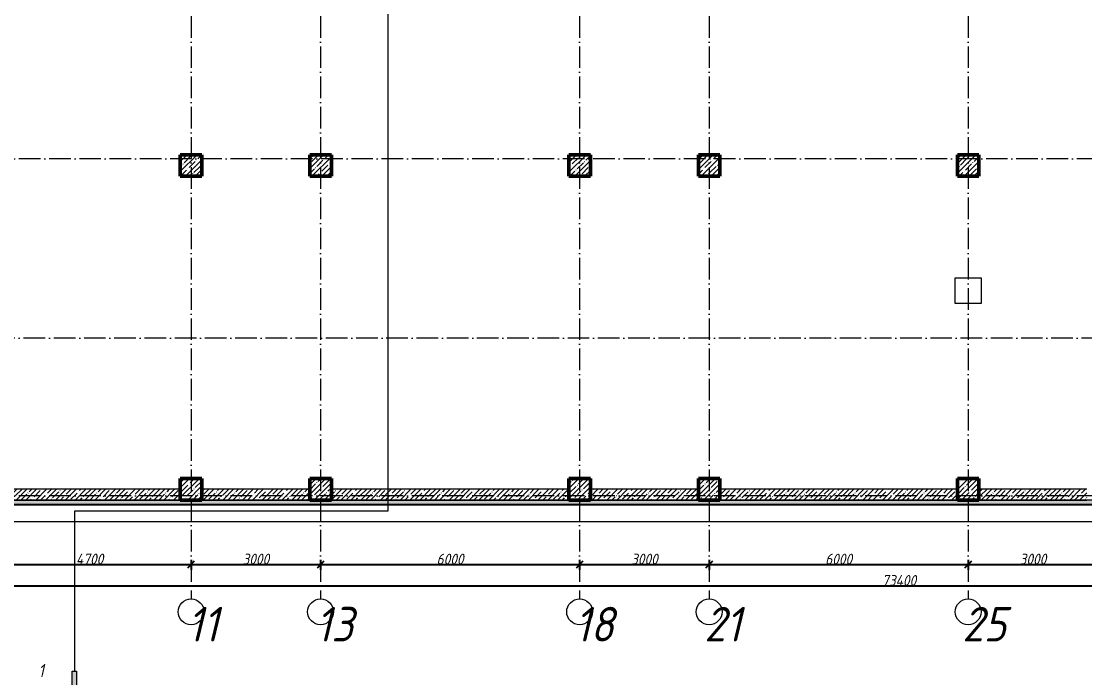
# Model space of a CAD drawing. Header units: millimetres. Extents: x -12989 to 629078, y -109036 to 555275.
# Drawn here: x 527655 to 552289, y 479193 to 494399 of the extents above; entities that cross this region are included whole.
import ezdxf

# ---------------------------------------------------------------- set-up
doc = ezdxf.new("R2010")
doc.units = ezdxf.units.MM
doc.linetypes.add('50_200_ШТРИХ_1Т_ш5_п1_п1_', pattern=[700, 500, -100, 0, -100])
for name, color, linetype, lineweight in [('A-____-____-DIMS', 7, 'Continuous', 9), ('A-FLOR-____-OTLN', 7, 'Continuous', 9), ('A-WALL-____-MCUT', 7, 'Continuous', 13), ('A-WALL-____-MCUT-1', 7, 'Continuous', 9), ('A-WALL-____-MCUT-3', 7, 'Continuous', 9), ('A-WALL-____-PATT-1', 7, 'Continuous', 9), ('G-____-____-SYMB', 7, 'Continuous', 9), ('S-COLS-____-MCUT', 7, 'Continuous', 50), ('S-COLS-____-OTLN', 7, 'Continuous', 9), ('S-GRID-____-IDEN', 7, 'Continuous', 9), ('S-GRID-____-OTLN-1', 7, '50_200_ШТРИХ_1Т_ш5_п1_п1_', 9)]:
    doc.layers.add(name, color=color, linetype=linetype, lineweight=lineweight)
doc.layers.add('G-____-____-SYMB-1', color=9, linetype='Continuous', lineweight=9, true_color=0x808080)
doc.styles.add('ISOCPEUR_I', font='isocpeui.ttf', dxfattribs={"width": 0.9, "height": 2.5})
doc.styles.add('ISOCPEUR_I_4', font='isocpeui.ttf', dxfattribs={"width": 0.85, "height": 2})
doc.styles.add('ISOCPEUR_I_9', font='isocpeui.ttf', dxfattribs={"width": 0.9, "height": 250})
doc.dimstyles.new('ISO-2_5_0_9К_БОЛЬШОЙ_ОСИ', dxfattribs={"dimscale": 304.8, "dimtxt": 248.995294, "dimasz": 0.492126, "dimexe": 0.393701, "dimexo": 0, "dimgap": 0, "dimtad": 1, "dimdec": 0, "dimzin": 0, "dimdsep": 46, "dimtxsty": 'ISOCPEUR_I_9', "dimblk1": 'OBLIQUE', "dimblk2": 'OBLIQUE', "dimsah": 1, "dimcen": 0.09, "dimdle": 0.393701, "dimazin": 0, "dimtfac": 1, "dimtdec": 4, "dimtix": 1, "dimtmove": 0, "dimatfit": 3, "dimfxl": 1, "dimtvp": 1, "dimtolj": 1, "dimtzin": 0, "dimarcsym": 2})
pattern_1 = [(45, (513638.8, 428127.92), (-114.04925, 114.04925), []), (45, (513752.85, 428127.92), (-114.04925, 114.04925), [201.612, -40.322, 3.353, -36.97])]

# ---------------------------------------------------------------- blocks, each defined once
blk = doc.blocks.new('BSC_Колонна _Прямоугольная - 500х500-25642906-АР1_Кладочный план подвала в осях 1-64_Ю-ЯЯ')
at = {"layer": 'S-COLS-____-OTLN'}
h = blk.add_hatch(dxfattribs=at)
h.set_pattern_fill('FP_10', color=256, style=0, pattern_type=2)
h.set_pattern_definition([(45, (-26950, -55431.04), (-114.04925, 114.04925), []), (45, (-26835.95, -55431.04), (-114.04925, 114.04925), [201.613, -40.323, 3.353, -36.97])])
h.paths.add_polyline_path([(-250, -250), (250, -250), (250, 250), (-250, 250)], flags=0)
at = {"layer": 'S-COLS-____-MCUT'}
for p, q in [((250, 250), (-250, 250)), ((-250, 250), (-250, -250)), ((250, -250), (250, 250)), ((-250, -250), (250, -250))]:
    blk.add_line(p, q, dxfattribs=at)
blk = doc.blocks.new('BSC_Колонна _Прямоугольная - 500х500-V5-АР1_Кладочный план подвала в осях 1-64_Ю-ЯЯ')
at = {"layer": 'S-COLS-____-OTLN'}
h = blk.add_hatch(dxfattribs=at)
h.set_pattern_fill('FP_11', color=256, style=0, pattern_type=2)
h.set_pattern_definition([(45, (-26950, -62931.04), (-114.04925, 114.04925), []), (45, (-26835.95, -62931.04), (-114.04925, 114.04925), [201.613, -40.323, 3.353, -36.97])])
h.paths.add_polyline_path([(-250, -250), (250, -250), (250, 250), (-250, 250)], flags=0)
at = {"layer": 'S-COLS-____-MCUT'}
for p, q in [((250, 250), (-250, 250)), ((-250, 250), (-250, -250)), ((250, -250), (250, 250)), ((-250, -250), (250, -250))]:
    blk.add_line(p, q, dxfattribs=at)
blk = doc.blocks.new('BSC_Колонна _Прямоугольная - 500х500-V6-АР1_Кладочный план подвала в осях 1-64_Ю-ЯЯ')
at = {"layer": 'S-COLS-____-OTLN'}
h = blk.add_hatch(dxfattribs=at)
h.set_pattern_fill('FP_12', color=256, style=0, pattern_type=2)
h.set_pattern_definition([(45, (-35950, -55431.04), (-114.04925, 114.04925), []), (45, (-35835.95, -55431.04), (-114.04925, 114.04925), [201.613, -40.323, 3.353, -36.97])])
h.paths.add_polyline_path([(-250, -250), (250, -250), (250, 250), (-250, 250)], flags=0)
at = {"layer": 'S-COLS-____-MCUT'}
for p, q in [((250, 250), (-250, 250)), ((-250, 250), (-250, -250)), ((250, -250), (250, 250)), ((-250, -250), (250, -250))]:
    blk.add_line(p, q, dxfattribs=at)
blk = doc.blocks.new('BSC_Колонна _Прямоугольная - 500х500-V7-АР1_Кладочный план подвала в осях 1-64_Ю-ЯЯ')
at = {"layer": 'S-COLS-____-OTLN'}
h = blk.add_hatch(dxfattribs=at)
h.set_pattern_fill('FP_13', color=256, style=0, pattern_type=2)
h.set_pattern_definition([(45, (-35950, -62931.04), (-114.04925, 114.04925), []), (45, (-35835.95, -62931.04), (-114.04925, 114.04925), [201.613, -40.323, 3.353, -36.97])])
h.paths.add_polyline_path([(-250, -250), (250, -250), (250, 250), (-250, 250)], flags=0)
at = {"layer": 'S-COLS-____-MCUT'}
for p, q in [((250, 250), (-250, 250)), ((-250, 250), (-250, -250)), ((250, -250), (250, 250)), ((-250, -250), (250, -250))]:
    blk.add_line(p, q, dxfattribs=at)
blk = doc.blocks.new('BSC_Колонна _Прямоугольная - 500х500-V22-АР1_Кладочный план подвала в осях 1-64_Ю-ЯЯ')
at = {"layer": 'S-COLS-____-OTLN'}
h = blk.add_hatch(dxfattribs=at)
h.set_pattern_fill('FP_28', color=256, style=0, pattern_type=2)
h.set_pattern_definition([(45, (-17950, -55431.04), (-114.04925, 114.04925), []), (45, (-17835.95, -55431.04), (-114.04925, 114.04925), [201.613, -40.323, 3.353, -36.97])])
h.paths.add_polyline_path([(-250, -250), (250, -250), (250, 250), (-250, 250)], flags=0)
at = {"layer": 'S-COLS-____-MCUT'}
for p, q in [((250, 250), (-250, 250)), ((-250, 250), (-250, -250)), ((250, -250), (250, 250)), ((-250, -250), (250, -250))]:
    blk.add_line(p, q, dxfattribs=at)
blk = doc.blocks.new('BSC_Колонна _Прямоугольная - 500х500-V23-АР1_Кладочный план подвала в осях 1-64_Ю-ЯЯ')
at = {"layer": 'S-COLS-____-OTLN'}
h = blk.add_hatch(dxfattribs=at)
h.set_pattern_fill('FP_29', color=256, style=0, pattern_type=2)
h.set_pattern_definition([(45, (-17950, -62931.04), (-114.04925, 114.04925), []), (45, (-17835.95, -62931.04), (-114.04925, 114.04925), [201.613, -40.323, 3.353, -36.97])])
h.paths.add_polyline_path([(-250, -250), (250, -250), (250, 250), (-250, 250)], flags=0)
at = {"layer": 'S-COLS-____-MCUT'}
for p, q in [((250, 250), (-250, 250)), ((-250, 250), (-250, -250)), ((250, -250), (250, 250)), ((-250, -250), (250, -250))]:
    blk.add_line(p, q, dxfattribs=at)
blk = doc.blocks.new('BSC_Колонна _Прямоугольная - 500х500-V40-АР1_Кладочный план подвала в осях 1-64_Ю-ЯЯ')
at = {"layer": 'S-COLS-____-OTLN'}
h = blk.add_hatch(dxfattribs=at)
h.set_pattern_fill('FP_47', color=256, style=0, pattern_type=2)
h.set_pattern_definition([(45, (-29950, -55431.04), (-114.04925, 114.04925), []), (45, (-29835.95, -55431.04), (-114.04925, 114.04925), [201.613, -40.323, 3.353, -36.97])])
h.paths.add_polyline_path([(-250, -250), (250, -250), (250, 250), (-250, 250)], flags=0)
at = {"layer": 'S-COLS-____-MCUT'}
for p, q in [((250, 250), (-250, 250)), ((-250, 250), (-250, -250)), ((250, -250), (250, 250)), ((-250, -250), (250, -250))]:
    blk.add_line(p, q, dxfattribs=at)
blk = doc.blocks.new('BSC_Колонна _Прямоугольная - 500х500-V41-АР1_Кладочный план подвала в осях 1-64_Ю-ЯЯ')
at = {"layer": 'S-COLS-____-OTLN'}
h = blk.add_hatch(dxfattribs=at)
h.set_pattern_fill('FP_48', color=256, style=0, pattern_type=2)
h.set_pattern_definition([(45, (-29950, -62931.04), (-114.04925, 114.04925), []), (45, (-29835.95, -62931.04), (-114.04925, 114.04925), [201.613, -40.323, 3.353, -36.97])])
h.paths.add_polyline_path([(-250, -250), (250, -250), (250, 250), (-250, 250)], flags=0)
at = {"layer": 'S-COLS-____-MCUT'}
for p, q in [((250, 250), (-250, 250)), ((-250, 250), (-250, -250)), ((250, -250), (250, 250)), ((-250, -250), (250, -250))]:
    blk.add_line(p, q, dxfattribs=at)
blk = doc.blocks.new('BSC_Колонна _Прямоугольная - 500х500-V42-АР1_Кладочный план подвала в осях 1-64_Ю-ЯЯ')
at = {"layer": 'S-COLS-____-OTLN'}
h = blk.add_hatch(dxfattribs=at)
h.set_pattern_fill('FP_49', color=256, style=0, pattern_type=2)
h.set_pattern_definition([(45, (-20950, -55431.04), (-114.04925, 114.04925), []), (45, (-20835.95, -55431.04), (-114.04925, 114.04925), [201.613, -40.323, 3.353, -36.97])])
h.paths.add_polyline_path([(-250, -250), (250, -250), (250, 250), (-250, 250)], flags=0)
at = {"layer": 'S-COLS-____-MCUT'}
for p, q in [((250, 250), (-250, 250)), ((-250, 250), (-250, -250)), ((250, -250), (250, 250)), ((-250, -250), (250, -250))]:
    blk.add_line(p, q, dxfattribs=at)
blk = doc.blocks.new('BSC_Колонна _Прямоугольная - 500х500-V43-АР1_Кладочный план подвала в осях 1-64_Ю-ЯЯ')
at = {"layer": 'S-COLS-____-OTLN'}
h = blk.add_hatch(dxfattribs=at)
h.set_pattern_fill('FP_50', color=256, style=0, pattern_type=2)
h.set_pattern_definition([(45, (-20950, -62931.04), (-114.04925, 114.04925), []), (45, (-20835.95, -62931.04), (-114.04925, 114.04925), [201.613, -40.323, 3.353, -36.97])])
h.paths.add_polyline_path([(-250, -250), (250, -250), (250, 250), (-250, 250)], flags=0)
at = {"layer": 'S-COLS-____-MCUT'}
for p, q in [((250, 250), (-250, 250)), ((-250, 250), (-250, -250)), ((250, -250), (250, 250)), ((-250, -250), (250, -250))]:
    blk.add_line(p, q, dxfattribs=at)
blk = doc.blocks.new('Ось сетки - Круг_Ø6_00__ISO-2_5_0_9K_-25732049-АР1_Кладочный план подвала в осях 1-64_Ю-ЯЯ')
at = {"layer": 'S-GRID-____-IDEN'}
blk.add_circle((0, 0), 3, dxfattribs=at)
blk = doc.blocks.new('_Oblique')
at = {"color": 0, "linetype": 'ByBlock', "lineweight": -2}
blk.add_line((-0.5, -0.5), (0.5, 0.5), dxfattribs=at)
blk = doc.blocks.new('*D6520')
at = {"layer": 'A-____-____-DIMS', "color": 0, "lineweight": -2, "transparency": 16777216}
for p, q in [((526889, 481922), (526889, 481696)), ((531589, 481922), (531589, 481696)), ((526769, 481816), (531709, 481816))]:
    blk.add_line(p, q, dxfattribs=at)
at = {"layer": 'Defpoints', "color": 0, "transparency": 16777216}
for p in [(526889, 481922), (531589, 481922), (531589, 481816)]:
    blk.add_point(p, dxfattribs=at)
at = {"layer": 'A-____-____-DIMS', "color": 0, "lineweight": -2, "transparency": 16777216, "xscale": 150, "yscale": 150, "zscale": 150, "rotation": 180}
blk.add_blockref('_Oblique', (526889, 481816), dxfattribs=at)
at = {"layer": 'A-____-____-DIMS', "color": 0, "lineweight": -2, "transparency": 16777216, "xscale": 150, "yscale": 150, "zscale": 150}
blk.add_blockref('_Oblique', (531589, 481816), dxfattribs=at)
at = {"layer": 'A-____-____-DIMS', "color": 0, "transparency": 16777216, "insert": (529239, 481943), "char_height": 250, "width": 781.46, "attachment_point": 5, "style": 'ISOCPEUR_I_9'}
blk.add_mtext('\\A1;4700', dxfattribs=at)
blk = doc.blocks.new('*D6521')
at = {"layer": 'A-____-____-DIMS', "color": 0, "lineweight": -2, "transparency": 16777216}
for p, q in [((531589, 481922), (531589, 481696)), ((534589, 481922), (534589, 481696)), ((531469, 481816), (534709, 481816))]:
    blk.add_line(p, q, dxfattribs=at)
at = {"layer": 'Defpoints', "color": 0, "transparency": 16777216}
for p in [(531589, 481922), (534589, 481922), (534589, 481816)]:
    blk.add_point(p, dxfattribs=at)
at = {"layer": 'A-____-____-DIMS', "color": 0, "lineweight": -2, "transparency": 16777216, "xscale": 150, "yscale": 150, "zscale": 150, "rotation": 180}
blk.add_blockref('_Oblique', (531589, 481816), dxfattribs=at)
at = {"layer": 'A-____-____-DIMS', "color": 0, "lineweight": -2, "transparency": 16777216, "xscale": 150, "yscale": 150, "zscale": 150}
blk.add_blockref('_Oblique', (534589, 481816), dxfattribs=at)
at = {"layer": 'A-____-____-DIMS', "color": 0, "transparency": 16777216, "insert": (533089, 481941), "char_height": 250, "width": 758.48, "attachment_point": 5, "style": 'ISOCPEUR_I_9'}
blk.add_mtext('\\A1;3000', dxfattribs=at)
blk = doc.blocks.new('*D6522')
at = {"layer": 'A-____-____-DIMS', "color": 0, "lineweight": -2, "transparency": 16777216}
for p, q in [((534589, 481922), (534589, 481696)), ((540589, 481922), (540589, 481696)), ((534469, 481816), (540709, 481816))]:
    blk.add_line(p, q, dxfattribs=at)
at = {"layer": 'Defpoints', "color": 0, "transparency": 16777216}
for p in [(534589, 481922), (540589, 481922), (540589, 481816)]:
    blk.add_point(p, dxfattribs=at)
at = {"layer": 'A-____-____-DIMS', "color": 0, "lineweight": -2, "transparency": 16777216, "xscale": 150, "yscale": 150, "zscale": 150, "rotation": 180}
blk.add_blockref('_Oblique', (534589, 481816), dxfattribs=at)
at = {"layer": 'A-____-____-DIMS', "color": 0, "lineweight": -2, "transparency": 16777216, "xscale": 150, "yscale": 150, "zscale": 150}
blk.add_blockref('_Oblique', (540589, 481816), dxfattribs=at)
at = {"layer": 'A-____-____-DIMS', "color": 0, "transparency": 16777216, "insert": (537589, 481941), "char_height": 250, "width": 758.48, "attachment_point": 5, "style": 'ISOCPEUR_I_9'}
blk.add_mtext('\\A1;6000', dxfattribs=at)
blk = doc.blocks.new('*D6523')
at = {"layer": 'A-____-____-DIMS', "color": 0, "lineweight": -2, "transparency": 16777216}
for p, q in [((540589, 481922), (540589, 481696)), ((543589, 481922), (543589, 481696)), ((540469, 481816), (543709, 481816))]:
    blk.add_line(p, q, dxfattribs=at)
at = {"layer": 'Defpoints', "color": 0, "transparency": 16777216}
for p in [(540589, 481922), (543589, 481922), (543589, 481816)]:
    blk.add_point(p, dxfattribs=at)
at = {"layer": 'A-____-____-DIMS', "color": 0, "lineweight": -2, "transparency": 16777216, "xscale": 150, "yscale": 150, "zscale": 150, "rotation": 180}
blk.add_blockref('_Oblique', (540589, 481816), dxfattribs=at)
at = {"layer": 'A-____-____-DIMS', "color": 0, "lineweight": -2, "transparency": 16777216, "xscale": 150, "yscale": 150, "zscale": 150}
blk.add_blockref('_Oblique', (543589, 481816), dxfattribs=at)
at = {"layer": 'A-____-____-DIMS', "color": 0, "transparency": 16777216, "insert": (542089, 481941), "char_height": 250, "width": 758.48, "attachment_point": 5, "style": 'ISOCPEUR_I_9'}
blk.add_mtext('\\A1;3000', dxfattribs=at)
blk = doc.blocks.new('*D6524')
at = {"layer": 'A-____-____-DIMS', "color": 0, "lineweight": -2, "transparency": 16777216}
for p, q in [((543589, 481922), (543589, 481696)), ((549589, 481922), (549589, 481696)), ((543469, 481816), (549709, 481816))]:
    blk.add_line(p, q, dxfattribs=at)
at = {"layer": 'Defpoints', "color": 0, "transparency": 16777216}
for p in [(543589, 481922), (549589, 481922), (549589, 481816)]:
    blk.add_point(p, dxfattribs=at)
at = {"layer": 'A-____-____-DIMS', "color": 0, "lineweight": -2, "transparency": 16777216, "xscale": 150, "yscale": 150, "zscale": 150, "rotation": 180}
blk.add_blockref('_Oblique', (543589, 481816), dxfattribs=at)
at = {"layer": 'A-____-____-DIMS', "color": 0, "lineweight": -2, "transparency": 16777216, "xscale": 150, "yscale": 150, "zscale": 150}
blk.add_blockref('_Oblique', (549589, 481816), dxfattribs=at)
at = {"layer": 'A-____-____-DIMS', "color": 0, "transparency": 16777216, "insert": (546589, 481941), "char_height": 250, "width": 758.48, "attachment_point": 5, "style": 'ISOCPEUR_I_9'}
blk.add_mtext('\\A1;6000', dxfattribs=at)
blk = doc.blocks.new('*D6525')
at = {"layer": 'A-____-____-DIMS', "color": 0, "lineweight": -2, "transparency": 16777216}
for p, q in [((549589, 481922), (549589, 481696)), ((552589, 481922), (552589, 481696)), ((549469, 481816), (552709, 481816))]:
    blk.add_line(p, q, dxfattribs=at)
at = {"layer": 'Defpoints', "color": 0, "transparency": 16777216}
for p in [(549589, 481922), (552589, 481922), (552589, 481816)]:
    blk.add_point(p, dxfattribs=at)
at = {"layer": 'A-____-____-DIMS', "color": 0, "lineweight": -2, "transparency": 16777216, "xscale": 150, "yscale": 150, "zscale": 150, "rotation": 180}
blk.add_blockref('_Oblique', (549589, 481816), dxfattribs=at)
at = {"layer": 'A-____-____-DIMS', "color": 0, "lineweight": -2, "transparency": 16777216, "xscale": 150, "yscale": 150, "zscale": 150}
blk.add_blockref('_Oblique', (552589, 481816), dxfattribs=at)
at = {"layer": 'A-____-____-DIMS', "color": 0, "transparency": 16777216, "insert": (551089, 481941), "char_height": 250, "width": 758.48, "attachment_point": 5, "style": 'ISOCPEUR_I_9'}
blk.add_mtext('\\A1;3000', dxfattribs=at)
blk = doc.blocks.new('*D6604')
at = {"layer": 'A-____-____-DIMS', "color": 0, "lineweight": -2, "transparency": 16777216}
for p, q in [((511289, 481426), (511289, 481200)), ((584689, 481426), (584689, 481200)), ((511169, 481320), (584809, 481320))]:
    blk.add_line(p, q, dxfattribs=at)
at = {"layer": 'Defpoints', "color": 0, "transparency": 16777216}
for p in [(511289, 481426), (584689, 481426), (584689, 481320)]:
    blk.add_point(p, dxfattribs=at)
at = {"layer": 'A-____-____-DIMS', "color": 0, "lineweight": -2, "transparency": 16777216, "xscale": 150, "yscale": 150, "zscale": 150, "rotation": 180}
blk.add_blockref('_Oblique', (511289, 481320), dxfattribs=at)
at = {"layer": 'A-____-____-DIMS', "color": 0, "lineweight": -2, "transparency": 16777216, "xscale": 150, "yscale": 150, "zscale": 150}
blk.add_blockref('_Oblique', (584689, 481320), dxfattribs=at)
at = {"layer": 'A-____-____-DIMS', "color": 0, "transparency": 16777216, "insert": (547989, 481446), "char_height": 250, "width": 971.08, "attachment_point": 5, "style": 'ISOCPEUR_I_9'}
blk.add_mtext('\\A1;73400', dxfattribs=at)
blk = doc.blocks.new('Разрез - Концевая часть разреза-18266132-АР1_Кладочный план подвала в осях 1-64_Ю-ЯЯ')
at = {"layer": 'G-____-____-SYMB'}
for points in [[(0, 0.5), (0, -0.5), (-9, -0.5), (-9, 0.5)], [(-6.29, -5.5), (-7.61, -5.5), (-6.95, -0.5)]]:
    blk.add_hatch(color=256, dxfattribs=at).paths.add_polyline_path(points, flags=0)
for p, q in [((0, 0.5), (-9, 0.5)), ((-9, 0.5), (-9, -0.5)), ((0, -0.5), (0, 0.5)), ((-9, -0.5), (0, -0.5)), ((-6.95, -0.5), (-7.61, -5.5)), ((-6.95, -0.5), (-6.95, -10.5)), ((-6.29, -5.5), (-6.95, -0.5)), ((-7.61, -5.5), (-6.29, -5.5))]:
    blk.add_line(p, q, dxfattribs=at)

msp = doc.modelspace()

# ---------------------------------------------------------------- hatches: boundary and pattern name
at = {"layer": 'A-WALL-____-PATT-1'}
h = msp.add_hatch(dxfattribs=at)
h.set_pattern_fill('FP_1', color=256, style=0, pattern_type=2)
h.set_pattern_definition(pattern_1)
h.paths.add_polyline_path([(531338.8036, 483308.9591), (531338.8036, 483558.9591), (527188.8036, 483558.9591), (527188.8036, 483308.9591), (527764.4514, 483308.9591)], flags=0)
h = msp.add_hatch(dxfattribs=at)
h.set_pattern_fill('FP_1', color=256, style=0, pattern_type=2)
h.set_pattern_definition(pattern_1)
h.paths.add_polyline_path([(531838.8036, 483308.9591), (534338.8036, 483308.9591), (534338.8036, 483558.9591), (531838.8036, 483558.9591)], flags=0)
h = msp.add_hatch(dxfattribs=at)
h.set_pattern_fill('FP_1', color=256, style=0, pattern_type=2)
h.set_pattern_definition(pattern_1)
h.paths.add_polyline_path([(540338.8036, 483308.9591), (540338.8036, 483558.9591), (534838.8036, 483558.9591), (534838.8036, 483308.9591)], flags=0)
h = msp.add_hatch(dxfattribs=at)
h.set_pattern_fill('FP_1', color=256, style=0, pattern_type=2)
h.set_pattern_definition(pattern_1)
h.paths.add_polyline_path([(543338.8036, 483308.9591), (543338.8036, 483558.9591), (540838.8036, 483558.9591), (540838.8036, 483308.9591)], flags=0)
h = msp.add_hatch(dxfattribs=at)
h.set_pattern_fill('FP_1', color=256, style=0, pattern_type=2)
h.set_pattern_definition(pattern_1)
h.paths.add_polyline_path([(548974.0536, 483308.9591), (549338.8036, 483308.9591), (549338.8036, 483558.9591), (543838.8036, 483558.9591), (543838.8036, 483308.9591)], flags=0)
h = msp.add_hatch(dxfattribs=at)
h.set_pattern_fill('FP_1', color=256, style=0, pattern_type=2)
h.set_pattern_definition(pattern_1)
h.paths.add_polyline_path([(552338.8036, 483308.9591), (552338.8036, 483558.9591), (549838.8036, 483558.9591), (549838.8036, 483308.9591)], flags=0)
h = msp.add_hatch(dxfattribs=at)
h.set_pattern_fill('FP_54', color=256, style=0, pattern_type=2)
h.set_pattern_definition([(0, (513638.804, 428127.92), (120.967, 69.841), [80.645, -161.29]), (120, (513638.804, 428127.92), (-120.96808, 69.84086), [80.645, -161.29]), (60, (513638.804, 428127.92), (-8e-05, 139.68186), [0, -161.29, 80.645, 0])])
h.paths.add_polyline_path([(576718.8036, 483206.9591), (576718.8036, 483306.9591), (511186.8036, 483306.9591), (511186.8036, 483206.9591), (563113.7883, 483206.9591)], flags=0)

# ---------------------------------------------------------------- linework, layer by layer
at = {"layer": 'A-FLOR-____-OTLN'}
for p, q in [((549288.8036, 487858.9591), (549288.8036, 488458.9591)), ((549288.8036, 488458.9591), (549888.8036, 488458.9591)), ((549888.8036, 488458.9591), (549888.8036, 487858.9591)), ((549888.8036, 487858.9591), (549288.8036, 487858.9591)), ((510688.8036, 482808.9591), (558838.8036, 482808.9591))]:
    msp.add_line(p, q, dxfattribs=at)
at = {"layer": 'A-WALL-____-MCUT'}
for p, q in [((511078.8036, 483198.9591), (588028.8036, 483198.9591)), ((588036.8036, 483206.9591), (511086.8036, 483206.9591))]:
    msp.add_line(p, q, dxfattribs=at)
at = {"layer": 'A-WALL-____-MCUT-1'}
for p, q in [((531338.8036, 483558.9591), (527188.8036, 483558.9591)), ((534338.8036, 483558.9591), (531838.8036, 483558.9591)), ((540338.8036, 483558.9591), (534838.8036, 483558.9591)), ((543338.8036, 483558.9591), (540838.8036, 483558.9591)), ((549338.8036, 483558.9591), (543838.8036, 483558.9591)), ((552338.8036, 483558.9591), (549838.8036, 483558.9591)), ((527188.8036, 483308.9591), (531338.8036, 483308.9591)), ((531838.8036, 483308.9591), (534338.8036, 483308.9591)), ((534838.8036, 483308.9591), (540338.8036, 483308.9591)), ((540838.8036, 483308.9591), (543338.8036, 483308.9591)), ((543838.8036, 483308.9591), (549338.8036, 483308.9591)), ((549838.8036, 483308.9591), (552338.8036, 483308.9591))]:
    msp.add_line(p, q, dxfattribs=at)
at = {"layer": 'A-WALL-____-MCUT-3'}
msp.add_line((588138.8036, 483306.9591), (511186.8036, 483306.9591), dxfattribs=at)
at = {"layer": 'G-____-____-SYMB-1'}
for p, q in [((536148.8036, 514793.7637), (536148.8036, 483049.4424)), ((528885.0746, 483049.4424), (528885.0746, 479341.8159)), ((536148.8036, 483049.4424), (528885.0746, 483049.4424))]:
    msp.add_line(p, q, dxfattribs=at)
at = {"layer": 'S-GRID-____-OTLN-1'}
for p, q in [((531588.8036, 519020.7686), (531588.8036, 481019.505)), ((534588.8036, 519020.7686), (534588.8036, 481019.505)), ((540588.8036, 519020.7686), (540588.8036, 481019.505)), ((543588.8036, 519020.7686), (543588.8036, 481019.505)), ((549588.8036, 519020.7686), (549588.8036, 481019.505)), ((617713.2102, 491208.9591), (508970.0334, 491208.9591)), ((589118.844, 487058.9591), (508970.0334, 487058.9591)), ((617713.2102, 483408.9591), (508970.0334, 483408.9591))]:
    msp.add_line(p, q, dxfattribs=at)

# ---------------------------------------------------------------- block references
at = {"layer": 'G-____-____-SYMB', "extrusion": (0, 0, -1), "xscale": 99.99999999999993, "yscale": 99.99999999999993, "zscale": 99.99999999999993, "rotation": 90.00000000000053}
msp.add_blockref('Разрез - Концевая часть разреза-18266132-АР1_Кладочный план подвала в осях 1-64_Ю-ЯЯ', (-528885.0746, 479341.8159), dxfattribs=at)
at = {"layer": 'S-COLS-____-OTLN'}
for name, p in [('BSC_Колонна _Прямоугольная - 500х500-V23-АР1_Кладочный план подвала в осях 1-64_Ю-ЯЯ', (531588.8036, 491058.9591)), ('BSC_Колонна _Прямоугольная - 500х500-V43-АР1_Кладочный план подвала в осях 1-64_Ю-ЯЯ', (534588.8036, 491058.9591)), ('BSC_Колонна _Прямоугольная - 500х500-V5-АР1_Кладочный план подвала в осях 1-64_Ю-ЯЯ', (540588.8036, 491058.9591)), ('BSC_Колонна _Прямоугольная - 500х500-V41-АР1_Кладочный план подвала в осях 1-64_Ю-ЯЯ', (543588.8036, 491058.9591)), ('BSC_Колонна _Прямоугольная - 500х500-V7-АР1_Кладочный план подвала в осях 1-64_Ю-ЯЯ', (549588.8036, 491058.9591)), ('BSC_Колонна _Прямоугольная - 500х500-V22-АР1_Кладочный план подвала в осях 1-64_Ю-ЯЯ', (531588.8036, 483558.9591)), ('BSC_Колонна _Прямоугольная - 500х500-V42-АР1_Кладочный план подвала в осях 1-64_Ю-ЯЯ', (534588.8036, 483558.9591)), ('BSC_Колонна _Прямоугольная - 500х500-25642906-АР1_Кладочный план подвала в осях 1-64_Ю-ЯЯ', (540588.8036, 483558.9591)), ('BSC_Колонна _Прямоугольная - 500х500-V40-АР1_Кладочный план подвала в осях 1-64_Ю-ЯЯ', (543588.8036, 483558.9591)), ('BSC_Колонна _Прямоугольная - 500х500-V6-АР1_Кладочный план подвала в осях 1-64_Ю-ЯЯ', (549588.8036, 483558.9591))]:
    msp.add_blockref(name, p, dxfattribs=at)
at = {"layer": 'S-GRID-____-IDEN', "xscale": 99.99999999999993, "yscale": 99.99999999999993, "zscale": 99.99999999999993, "rotation": 180}
for p in [(531588.8036, 480719.505), (534588.8036, 480719.505), (540588.8036, 480719.505), (543588.8036, 480719.505), (549588.8036, 480719.505)]:
    msp.add_blockref('Ось сетки - Круг_Ø6_00__ISO-2_5_0_9K_-25732049-АР1_Кладочный план подвала в осях 1-64_Ю-ЯЯ', p, dxfattribs=at)

# ---------------------------------------------------------------- texts
at = {"layer": 'G-____-____-SYMB', "insert": (528053.9453, 479509.3386), "char_height": 300, "width": 184.388125, "attachment_point": 1, "style": 'ISOCPEUR_I_4'}
msp.add_mtext('\\fISOCPEUR|b0|i1|c204|p34|;1', dxfattribs=at)
at = {"layer": 'S-GRID-____-IDEN', "char_height": 800, "attachment_point": 1, "style": 'ISOCPEUR_I'}
for s, insert, width in [('11', (531502.1319, 480833.4386), 288.6075), ('13', (534478.2819, 480833.4386), 346.329), ('18', (540478.2819, 480833.4386), 346.329), ('21', (543478.2819, 480833.4386), 346.329), ('25', (549454.4319, 480833.4386), 404.0505)]:
    msp.add_mtext(s, dxfattribs=dict(at, insert=insert, width=width))

# ---------------------------------------------------------------- dimensions: what is measured, and where the dimension line sits
at = {"layer": 'A-____-____-DIMS'}
for base, p1, p2, override, picture, middle in [((531588.8036, 481816.3843), (526888.8036, 481922.4503), (531588.8036, 481922.4503), {"dimtxt": 400, "dimpost": '<>', "dimfxl": 4700}, '*D6520', (529238.8036, 481942.9941)), ((534588.8036, 481816.3843), (531588.8036, 481922.4503), (534588.8036, 481922.4503), {"dimtxt": 400, "dimpost": '<>', "dimfxl": 3000}, '*D6521', (533088.8036, 481941.3843)), ((540588.8036, 481816.3843), (534588.8036, 481922.4503), (540588.8036, 481922.4503), {"dimtxt": 400, "dimpost": '<>', "dimfxl": 6000}, '*D6522', (537588.8036, 481941.3843)), ((543588.8036, 481816.3843), (540588.8036, 481922.4503), (543588.8036, 481922.4503), {"dimtxt": 400, "dimpost": '<>', "dimfxl": 3000}, '*D6523', (542088.8036, 481941.3843)), ((549588.8036, 481816.3843), (543588.8036, 481922.4503), (549588.8036, 481922.4503), {"dimtxt": 400, "dimpost": '<>', "dimfxl": 6000}, '*D6524', (546588.8036, 481941.3843)), ((552588.8036, 481816.3843), (549588.8036, 481922.4503), (552588.8036, 481922.4503), {"dimtxt": 400, "dimpost": '<>', "dimfxl": 3000}, '*D6525', (551088.8036, 481941.3843)), ((584688.8036, 481319.584), (511288.8036, 481425.65), (584688.8036, 481425.65), {"dimtxt": 400, "dimpost": '<>', "dimfxl": 73400}, '*D6604', (547988.8036, 481446.1938))]:
    dim = msp.add_linear_dim(base=base, p1=p1, p2=p2, dimstyle='ISO-2_5_0_9К_БОЛЬШОЙ_ОСИ', override=override, dxfattribs=at)
    dim.commit()
    dim.dimension.update_dxf_attribs({"geometry": picture, "text_midpoint": middle})

doc.saveas('drawing.dxf')
